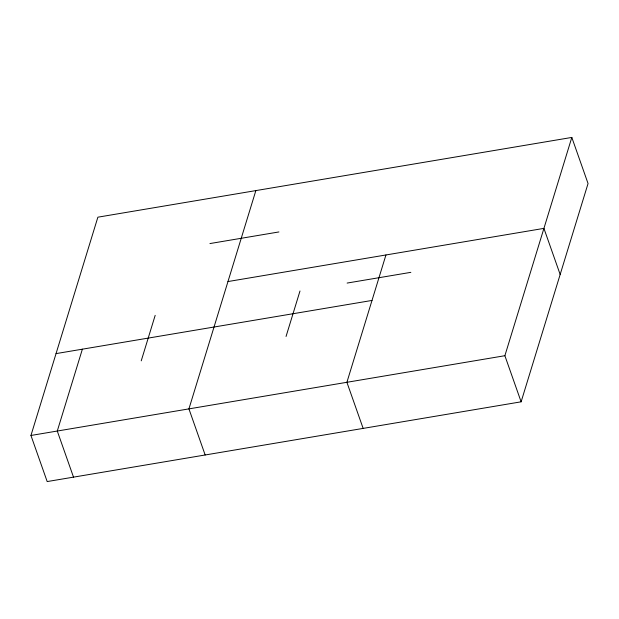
<?xml version="1.0" encoding="UTF-8"?>
<svg xmlns="http://www.w3.org/2000/svg" width="619" height="619" viewBox="0 0 619 619"><rect width="100%" height="100%" fill="white"/><g stroke="black" fill="none" stroke-linecap="round" stroke-linejoin="round"><path stroke-width="0.93" d="M30.95 435.466L97.879 217.184L571.817 137.433L588.05 183.534L521.121 401.816L47.183 481.567L30.95 435.466L504.88 355.708L571.817 137.433M82.381 349.178L57.281 431.033L73.514 477.133M141.233 360.838L155.176 315.365M255.856 190.606L188.927 408.88L205.16 454.98M286.048 336.473L299.991 291M385.947 254.966L346.903 382.294L363.144 428.394M209.934 243.561L278.914 231.947M227.97 281.552L543.923 228.38L560.164 274.488M347.12 283.069L410.838 272.345M56.05 353.611L372.004 300.439M504.88 355.708L521.121 401.816"/></g></svg>
